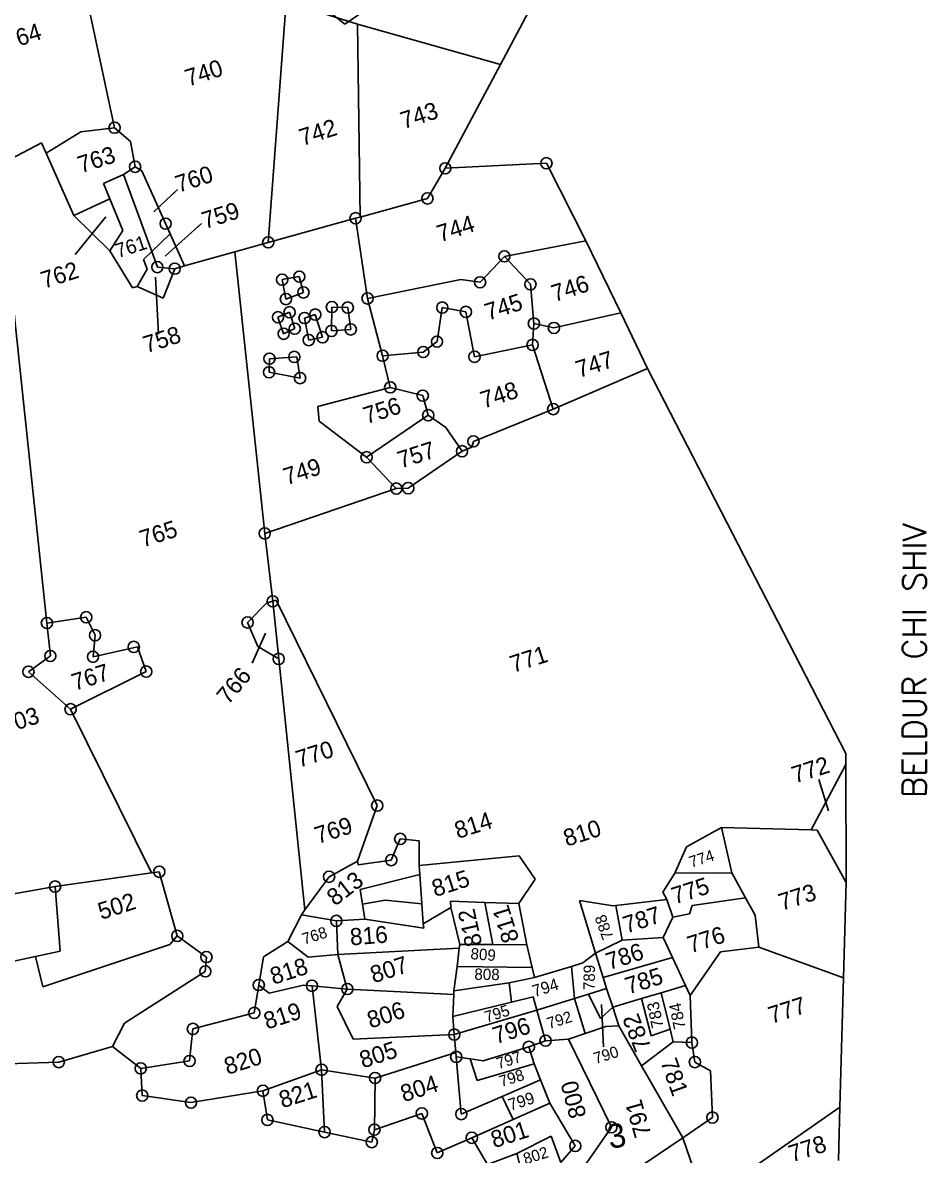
# Model space of a CAD drawing. Header units: metres. Extents: x 305262 to 307111, y 1940505 to 1944566.
# Drawn here: x 306301 to 306759, y 1942621 to 1943196 of the extents above; entities that cross this region are included whole.
import ezdxf

# ---------------------------------------------------------------- set-up
doc = ezdxf.new("R2010")
doc.units = ezdxf.units.M
doc.header["$MEASUREMENT"] = 0
for name, color, linetype in [('OFF', 1, 'Continuous'), ('POLY_HATCH', 12, 'Continuous'), ('POLY_PARCEL', 6, 'Continuous'), ('TEXT_MAPOUT', 7, 'Continuous'), ('TEXT_PARCEL', 7, 'Continuous'), ('V_BOUND_LINE', 7, 'Continuous')]:
    doc.layers.add(name, color=color, linetype=linetype)
doc.styles.get("Standard").update_dxf_attribs({"font": 'simplex.shx'})
doc.styles.add('TEXT_MAP', font='')
doc.styles.get('TEXT_MAP').set_extended_font_data('Kruti Dev 050')
doc.dimstyles.get("Standard").update_dxf_attribs({"dimtxt": 0.18, "dimasz": 0.18, "dimexe": 0.18, "dimexo": 0.0625, "dimgap": 0.09, "dimtad": 0, "dimtih": 1, "dimtoh": 1, "dimdec": 4, "dimzin": 0, "dimdsep": 46, "dimtxsty": 'Standard', "dimcen": 0.09, "dimadec": 0, "dimazin": 0, "dimtfac": 1, "dimtdec": 4, "dimtofl": 0, "dimtmove": 0, "dimatfit": 3, "dimfxl": 1, "dimtolj": 1, "dimtzin": 0, "dimarcsym": 0})

msp = doc.modelspace()

# ---------------------------------------------------------------- linework, layer by layer
for centre in [(306347.27, 1943143.08), (306357.75, 1943123.24), (306515.19, 1943122.47), (306566.5, 1943125.02), (306506.14, 1943107.17), (306373.21, 1943094.34), (306469.62, 1943097.08), (306425.32, 1943084.84), (306545.16, 1943077.73), (306369.02, 1943072.25), (306377.82, 1943071.46), (306432.37, 1943065.89), (306441.08, 1943067.43), (306532.86, 1943064.56), (306558.42, 1943063.52), (306443.19, 1943059.38), (306434.27, 1943056.04), (306457.64, 1943051.98), (306465.66, 1943051.7), (306475.7, 1943056.34), (306513.65, 1943051.73), (306430.25, 1943046.82), (306436.11, 1943049.34), (306443.72, 1943046.39), (306449.19, 1943048.15), (306525.64, 1943049.52), (306438.79, 1943041), (306457.41, 1943039.85), (306467.17, 1943040.61), (306560.17, 1943043.62), (306570.32, 1943041.36), (306433.12, 1943038.39), (306445.89, 1943035.2), (306452.88, 1943036.65), (306510.98, 1943034.41), (306504.01, 1943029.14), (306559.5, 1943032.76), (306425.91, 1943025.76), (306438.53, 1943026.67), (306483.37, 1943027.26), (306530, 1943026.74), (306425.74, 1943018.89), (306441.47, 1943015.86), (306487.24, 1943011.18), (306503.76, 1943006.97), (306569.99, 1943000.12), (306506.53, 1942997.03), (306529.44, 1942983.76), (306523.68, 1942978.73), (306475.23, 1942975.71), (306490.32, 1942959.78), (306496.33, 1942959.98), (306423.51, 1942936.99), (306427.57, 1942902.51), (306312.93, 1942891.48), (306332.93, 1942894.4), (306414.82, 1942891.75), (306337.38, 1942885.26), (306357.05, 1942879.35), (306314.7, 1942874.74), (306336.35, 1942874.36), (306430.62, 1942873.27), (306303.6, 1942866.72), (306363.35, 1942866.8), (306324.97, 1942847.7), (306480.64, 1942798.76), (306492.29, 1942781.81), (306487.76, 1942771.05), (306369.98, 1942765.14), (306456.22, 1942762.57), (306317.1, 1942757.61), (306459.87, 1942740.19), (306379.14, 1942732.57), (306393.92, 1942721.81), (306393.37, 1942714.53), (306420.49, 1942707.59), (306447.5, 1942707.23), (306465.44, 1942705.56), (306418.18, 1942693.42), (306387.06, 1942685.3), (306519.75, 1942682.44), (306566.1, 1942679.33), (306640.38, 1942678.37), (306557.58, 1942676.18), (306318.97, 1942668.46), (306385.36, 1942669.02), (306520.75, 1942671.07), (306641.88, 1942668.46), (306360.61, 1942665.24), (306452.35, 1942664.52), (306479.53, 1942660.36), (306361.36, 1942651.47), (306422.59, 1942653.87), (306386.09, 1942647.85), (306424.88, 1942639.09), (306503.27, 1942642.38), (306523.3, 1942642.05), (306650.79, 1942640.3), (306453.91, 1942632.91), (306479.22, 1942634.11), (306599.53, 1942635.33), (306477.84, 1942627.81), (306528.65, 1942629.99), (306581.17, 1942625.87), (306511.09, 1942622.3)]:
    msp.add_circle(centre, 2.85)
at = {"layer": 'OFF'}
for p, q in [((306427.57, 1942902.51), (306423.51, 1942936.99)), ((306285.82, 1942667.39), (306318.97, 1942668.46))]:
    msp.add_line(p, q, dxfattribs=at)
at = {"layer": 'POLY_HATCH'}
for p, q in [((306464.22, 1943195.68), (306455.23, 1943202.77)), ((306473.91, 1943202.22), (306464.22, 1943195.68))]:
    msp.add_line(p, q, dxfattribs=at)
at = {"layer": 'POLY_PARCEL'}
for p, q in [((306347.27, 1943143.08), (306326, 1943242.51)), ((306425.32, 1943084.84), (306434.39, 1943207.1)), ((306434.39, 1943207.1), (306470.69, 1943195.6)), ((306470.69, 1943195.6), (306543.2, 1943175.14)), ((306471.91, 1943097.71), (306470.69, 1943195.6)), ((306330.17, 1943141), (306312.55, 1943130.18)), ((306347.27, 1943143.08), (306330.17, 1943141)), ((306355.32, 1943136.11), (306347.27, 1943143.08)), ((306287.79, 1943123.77), (306310.2, 1943135.44)), ((306310.2, 1943135.44), (306312.55, 1943130.18)), ((306357.75, 1943123.24), (306355.32, 1943136.11)), ((306312.55, 1943130.18), (306326.69, 1943098.49)), ((306357.75, 1943123.24), (306351.84, 1943119.29)), ((306361.13, 1943121.25), (306357.75, 1943123.24)), ((306341.71, 1943114.67), (306351.84, 1943119.29)), ((306351.84, 1943119.29), (306366.15, 1943080.12)), ((306375.56, 1943089.1), (306361.13, 1943121.25)), ((306506.14, 1943107.17), (306515.19, 1943122.47)), ((306344.89, 1943106.87), (306341.71, 1943114.67)), ((306344.89, 1943106.87), (306326.69, 1943098.49)), ((306351.43, 1943090.83), (306344.89, 1943106.87)), ((306471.91, 1943097.71), (306506.14, 1943107.17)), ((306326.69, 1943098.49), (306344.94, 1943080.53)), ((306425.32, 1943084.84), (306469.62, 1943097.08)), ((306469.62, 1943097.08), (306471.91, 1943097.71)), ((306475.7, 1943056.34), (306469.62, 1943097.08)), ((306344.94, 1943080.53), (306351.43, 1943090.83)), ((306366.15, 1943080.12), (306375.56, 1943089.1)), ((306382.84, 1943072.87), (306375.56, 1943089.1)), ((306408.33, 1943080.05), (306425.32, 1943084.84)), ((306586.58, 1943085.56), (306545.16, 1943077.73)), ((306344.94, 1943080.53), (306356.41, 1943061.73)), ((306361.97, 1943076.13), (306366.15, 1943080.12)), ((306366.15, 1943080.12), (306369.02, 1943072.25)), ((306382.84, 1943072.87), (306408.33, 1943080.05)), ((306408.33, 1943080.05), (306423.51, 1942936.99)), ((306545.16, 1943077.73), (306532.86, 1943064.56)), ((306545.16, 1943077.73), (306558.42, 1943063.52)), ((306358.79, 1943062.36), (306363.87, 1943071.28)), ((306363.87, 1943071.28), (306361.97, 1943076.13)), ((306369.02, 1943072.25), (306377.82, 1943071.46)), ((306371.95, 1943056.43), (306377.82, 1943071.46)), ((306377.82, 1943071.46), (306382.84, 1943072.87)), ((306432.37, 1943065.89), (306441.08, 1943067.43)), ((306434.27, 1943056.04), (306432.37, 1943065.89)), ((306441.08, 1943067.43), (306443.19, 1943059.38)), ((306523.07, 1943065.89), (306475.7, 1943056.34)), ((306532.86, 1943064.56), (306523.07, 1943065.89)), ((306356.41, 1943061.73), (306358.79, 1943062.36)), ((306358.79, 1943062.36), (306371.95, 1943056.43)), ((306558.42, 1943063.52), (306560.17, 1943043.62)), ((306312.93, 1942891.48), (306295.7, 1943055.15)), ((306443.19, 1943059.38), (306434.27, 1943056.04)), ((306483.37, 1943027.26), (306475.7, 1943056.34)), ((306436.11, 1943049.34), (306430.25, 1943046.82)), ((306438.79, 1943041), (306436.11, 1943049.34)), ((306457.41, 1943039.85), (306457.64, 1943051.98)), ((306457.64, 1943051.98), (306465.66, 1943051.7)), ((306465.66, 1943051.7), (306467.17, 1943040.61)), ((306513.65, 1943051.73), (306510.98, 1943034.41)), ((306525.64, 1943049.52), (306513.65, 1943051.73)), ((306530, 1943026.74), (306525.64, 1943049.52)), ((306570.32, 1943041.36), (306604.2, 1943049.1)), ((306430.25, 1943046.82), (306433.12, 1943038.39)), ((306449.19, 1943048.15), (306443.72, 1943046.39)), ((306443.72, 1943046.39), (306445.89, 1943035.2)), ((306452.88, 1943036.65), (306449.19, 1943048.15)), ((306560.17, 1943043.62), (306559.5, 1943032.76)), ((306560.17, 1943043.62), (306570.32, 1943041.36)), ((306433.12, 1943038.39), (306438.79, 1943041)), ((306467.17, 1943040.61), (306457.41, 1943039.85)), ((306445.89, 1943035.2), (306452.88, 1943036.65)), ((306510.98, 1943034.41), (306504.01, 1943029.14)), ((306559.5, 1943032.76), (306530, 1943026.74)), ((306569.99, 1943000.12), (306559.5, 1943032.76)), ((306425.91, 1943025.76), (306425.74, 1943018.89)), ((306439.87, 1943026.76), (306425.91, 1943025.76)), ((306441.47, 1943015.86), (306439.87, 1943026.76)), ((306504.01, 1943029.14), (306483.37, 1943027.26)), ((306487.24, 1943011.18), (306483.37, 1943027.26)), ((306569.99, 1943000.12), (306617.87, 1943020.8)), ((306425.74, 1943018.89), (306441.47, 1943015.86)), ((306450.45, 1943001.52), (306487.24, 1943011.18)), ((306487.24, 1943011.18), (306503.76, 1943006.97)), ((306503.76, 1943006.97), (306506.53, 1942997.03)), ((306451.15, 1942993.95), (306450.45, 1943001.52)), ((306506.53, 1942997.03), (306475.23, 1942975.71)), ((306506.53, 1942997.03), (306515.46, 1942990.81)), ((306529.44, 1942983.76), (306569.99, 1943000.12)), ((306475.23, 1942975.71), (306451.15, 1942993.95)), ((306515.46, 1942990.81), (306523.68, 1942978.73)), ((306523.68, 1942978.73), (306528.67, 1942980.77)), ((306528.67, 1942980.77), (306529.44, 1942983.76)), ((306490.32, 1942959.78), (306475.23, 1942975.71)), ((306523.68, 1942978.73), (306496.33, 1942959.98)), ((306423.51, 1942936.99), (306490.32, 1942959.78)), ((306496.33, 1942959.98), (306490.32, 1942959.78)), ((306424.53, 1942901.79), (306414.82, 1942891.75)), ((306427.57, 1942902.51), (306424.53, 1942901.79)), ((306429.4, 1942903.02), (306427.57, 1942902.51)), ((306427.57, 1942902.51), (306430.62, 1942873.27)), ((306480.64, 1942798.76), (306429.4, 1942903.02)), ((306332.93, 1942894.4), (306312.93, 1942891.48)), ((306337.38, 1942885.26), (306332.93, 1942894.4)), ((306314.7, 1942874.74), (306312.93, 1942891.48)), ((306414.82, 1942891.75), (306420.07, 1942879.47)), ((306336.35, 1942874.36), (306337.38, 1942885.26)), ((306358.94, 1942879.35), (306336.35, 1942874.36)), ((306363.35, 1942866.8), (306358.94, 1942879.35)), ((306420.07, 1942879.47), (306430.62, 1942873.27)), ((306303.6, 1942866.72), (306314.7, 1942874.74)), ((306430.62, 1942873.27), (306443.96, 1942745.78)), ((306324.97, 1942847.7), (306303.6, 1942866.72)), ((306324.97, 1942847.7), (306363.35, 1942866.8)), ((306366.05, 1942764.58), (306324.97, 1942847.7)), ((306700.91, 1942786.37), (306718.54, 1942819.54)), ((306470.63, 1942770.52), (306480.64, 1942798.76)), ((306637.66, 1942777.77), (306655.46, 1942787.56)), ((306700.91, 1942786.37), (306655.46, 1942787.56)), ((306655.46, 1942787.56), (306660.62, 1942764.51)), ((306703.98, 1942786.29), (306700.91, 1942786.37)), ((306718.67, 1942759.65), (306703.98, 1942786.29)), ((306492.29, 1942781.81), (306487.76, 1942771.05)), ((306501.9, 1942780.91), (306492.29, 1942781.81)), ((306501.92, 1942768.36), (306501.9, 1942780.91)), ((306631.67, 1942764.47), (306637.66, 1942777.77)), ((306552.6, 1942773.28), (306501.92, 1942768.36)), ((306560.78, 1942761.29), (306552.6, 1942773.28)), ((306470.63, 1942770.52), (306456.22, 1942762.57)), ((306470.88, 1942768.72), (306470.63, 1942770.52)), ((306487.76, 1942771.05), (306470.88, 1942768.72)), ((306501.92, 1942768.36), (306502.22, 1942763.79)), ((306366.05, 1942764.58), (306317.1, 1942757.61)), ((306369.98, 1942765.14), (306366.05, 1942764.58)), ((306379.14, 1942732.57), (306369.98, 1942765.14)), ((306456.22, 1942762.57), (306443.96, 1942745.78)), ((306471.91, 1942756.2), (306502.22, 1942763.79)), ((306502.22, 1942763.79), (306503.2, 1942748.89)), ((306552.43, 1942748.97), (306560.78, 1942761.29)), ((306625.64, 1942754.8), (306631.67, 1942764.47)), ((306660.62, 1942764.51), (306631.67, 1942764.47)), ((306660.62, 1942764.51), (306667.63, 1942751.82)), ((306253.24, 1942746.54), (306317.1, 1942757.61)), ((306317.1, 1942757.61), (306319.75, 1942724.79)), ((306473.13, 1942748.75), (306471.91, 1942756.2)), ((306627.55, 1942751.06), (306625.64, 1942754.8)), ((306473.13, 1942748.75), (306484.64, 1942750.77)), ((306484.64, 1942750.77), (306503.2, 1942748.89)), ((306535.31, 1942749.54), (306517.79, 1942750.12)), ((306517.79, 1942750.12), (306517.95, 1942746.91)), ((306539.28, 1942728.14), (306535.31, 1942749.54)), ((306552.43, 1942748.97), (306535.31, 1942749.54)), ((306591.36, 1942723.7), (306583.27, 1942750.59)), ((306583.27, 1942750.59), (306600.34, 1942747.79)), ((306601.7, 1942747.95), (306627.55, 1942751.06)), ((306630.67, 1942742.11), (306627.55, 1942751.06)), ((306667.63, 1942751.82), (306640.45, 1942747.91)), ((306667.63, 1942751.82), (306672.41, 1942743.16)), ((306435.18, 1942729.74), (306442.16, 1942743.32)), ((306443.96, 1942745.78), (306442.16, 1942743.32)), ((306442.16, 1942743.32), (306459.87, 1942740.19)), ((306474.39, 1942741.09), (306473.13, 1942748.75)), ((306503.2, 1942748.89), (306503.87, 1942738.6)), ((306517.95, 1942746.91), (306503.87, 1942738.6)), ((306522.52, 1942728.25), (306517.95, 1942746.91)), ((306556.49, 1942728.02), (306552.43, 1942748.97)), ((306600.34, 1942747.79), (306601.7, 1942747.95)), ((306604.97, 1942730.32), (306601.7, 1942747.95)), ((306639.1, 1942743.82), (306630.67, 1942742.11)), ((306640.45, 1942747.91), (306639.1, 1942743.82)), ((306474.39, 1942741.09), (306459.87, 1942740.19)), ((306459.87, 1942740.19), (306460.63, 1942723.12)), ((306504.2, 1942736.46), (306474.39, 1942741.09)), ((306503.87, 1942738.6), (306504.2, 1942736.46)), ((306630.67, 1942742.11), (306625.73, 1942731.8)), ((306672.41, 1942743.16), (306674.26, 1942726.9)), ((306375.28, 1942728.18), (306379.14, 1942732.57)), ((306393.92, 1942721.81), (306379.14, 1942732.57)), ((306625.73, 1942731.8), (306604.97, 1942730.32)), ((306630.51, 1942721.5), (306625.73, 1942731.8)), ((306310.83, 1942706.66), (306375.28, 1942728.18)), ((306435.18, 1942729.74), (306422.85, 1942722)), ((306445.62, 1942721.76), (306435.18, 1942729.74)), ((306460.63, 1942723.12), (306522.28, 1942726.33)), ((306521.12, 1942717.01), (306522.28, 1942726.33)), ((306522.28, 1942726.33), (306522.52, 1942728.25)), ((306522.52, 1942728.25), (306539.28, 1942728.14)), ((306539.28, 1942728.14), (306556.49, 1942728.02)), ((306556.49, 1942728.02), (306559.24, 1942716.51)), ((306604.97, 1942730.32), (306591.36, 1942723.7)), ((306674.26, 1942726.9), (306654.93, 1942724.48)), ((306674.26, 1942726.9), (306717.34, 1942711.33)), ((306307.2, 1942722.07), (306245.37, 1942708.76)), ((306319.75, 1942724.79), (306307.2, 1942722.07)), ((306307.2, 1942722.07), (306310.83, 1942706.66)), ((306393.37, 1942714.53), (306393.92, 1942721.81)), ((306422.85, 1942722), (306420.49, 1942707.59)), ((306460.63, 1942723.12), (306445.62, 1942721.76)), ((306465.44, 1942705.56), (306460.63, 1942723.12)), ((306591.36, 1942723.7), (306585.05, 1942718.86)), ((306595.29, 1942711.48), (306591.36, 1942723.7)), ((306595.29, 1942711.48), (306630.51, 1942721.5)), ((306637.11, 1942707.28), (306630.51, 1942721.5)), ((306654.93, 1942724.48), (306639.45, 1942702.23)), ((306352.33, 1942688.18), (306393.37, 1942714.53)), ((306519.58, 1942704.6), (306521.12, 1942717.01)), ((306559.24, 1942716.51), (306521.12, 1942717.01)), ((306559.24, 1942716.51), (306560.47, 1942711.36)), ((306579.22, 1942717.09), (306560.47, 1942711.36)), ((306585.05, 1942718.86), (306579.22, 1942717.09)), ((306580.72, 1942700.75), (306579.22, 1942717.09)), ((306560.47, 1942711.36), (306547.55, 1942708.63)), ((306597.08, 1942705.91), (306595.29, 1942711.48)), ((306420.49, 1942707.59), (306418.18, 1942693.42)), ((306420.49, 1942707.59), (306425.69, 1942703.39)), ((306425.69, 1942703.39), (306443.28, 1942707.47)), ((306443.28, 1942707.47), (306447.52, 1942707.11)), ((306447.52, 1942707.11), (306465.44, 1942705.56)), ((306452.35, 1942664.52), (306447.52, 1942707.11)), ((306460.29, 1942696.67), (306465.44, 1942705.56)), ((306465.44, 1942705.56), (306519.49, 1942702.85)), ((306519.58, 1942704.6), (306519.49, 1942702.85)), ((306547.55, 1942708.63), (306519.58, 1942704.6)), ((306547.55, 1942708.63), (306548.85, 1942698.91)), ((306580.72, 1942700.75), (306587.91, 1942703.02)), ((306587.91, 1942703.02), (306597.08, 1942705.91)), ((306587.91, 1942703.02), (306593.96, 1942690.51)), ((306600.15, 1942696.34), (306597.08, 1942705.91)), ((306614.8, 1942700.68), (306624.75, 1942703.62)), ((306624.75, 1942703.62), (306637.11, 1942707.28)), ((306629.26, 1942685.17), (306624.75, 1942703.62)), ((306639.45, 1942702.23), (306637.11, 1942707.28)), ((306519.49, 1942702.85), (306518.95, 1942691.53)), ((306548.85, 1942698.91), (306518.95, 1942691.53)), ((306559.75, 1942701.61), (306548.85, 1942698.91)), ((306561.7, 1942694.75), (306559.75, 1942701.61)), ((306561.7, 1942694.75), (306580.72, 1942700.75)), ((306580.72, 1942700.75), (306586.22, 1942683.04)), ((306600.15, 1942696.34), (306614.8, 1942700.68)), ((306614.8, 1942700.68), (306619.76, 1942681.72)), ((306640.38, 1942678.37), (306639.45, 1942702.23)), ((306418.18, 1942693.42), (306387.06, 1942685.3)), ((306468.46, 1942680.09), (306460.29, 1942696.67)), ((306518.95, 1942691.53), (306519.75, 1942682.44)), ((306519.75, 1942682.44), (306561.7, 1942694.75)), ((306566.1, 1942679.33), (306561.7, 1942694.75)), ((306593.96, 1942690.51), (306600.15, 1942696.34)), ((306603.22, 1942686.79), (306600.15, 1942696.34)), ((306346.29, 1942676.29), (306352.33, 1942688.18)), ((306586.22, 1942683.04), (306596.59, 1942686.59)), ((306596.59, 1942686.59), (306603.22, 1942686.79)), ((306614.75, 1942666.62), (306603.22, 1942686.79)), ((306387.06, 1942685.3), (306385.36, 1942669.02)), ((306519.75, 1942682.44), (306468.46, 1942680.09)), ((306519.75, 1942682.44), (306520.55, 1942673.32)), ((306577.67, 1942680.12), (306566.1, 1942679.33)), ((306577.67, 1942680.12), (306586.22, 1942683.04)), ((306599.53, 1942635.33), (306577.67, 1942680.12)), ((306619.76, 1942681.72), (306629.26, 1942685.17)), ((306630.82, 1942678.81), (306629.26, 1942685.17)), ((306346.29, 1942676.29), (306318.97, 1942668.46)), ((306360.61, 1942665.24), (306346.29, 1942676.29)), ((306557.58, 1942676.18), (306534.47, 1942669.16)), ((306557.58, 1942676.18), (306566.1, 1942679.33)), ((306560.26, 1942667.55), (306557.58, 1942676.18)), ((306614.75, 1942666.62), (306630.82, 1942678.81)), ((306630.82, 1942678.81), (306640.38, 1942678.37)), ((306640.38, 1942678.37), (306641.88, 1942668.46)), ((306385.36, 1942669.02), (306360.61, 1942665.24)), ((306520.55, 1942673.32), (306479.53, 1942660.36)), ((306520.55, 1942673.32), (306520.75, 1942671.07)), ((306527.88, 1942670.08), (306520.75, 1942671.07)), ((306520.75, 1942671.07), (306523.3, 1942642.05)), ((306527.88, 1942670.08), (306531.42, 1942659.06)), ((306534.47, 1942669.16), (306527.88, 1942670.08)), ((306641.88, 1942668.46), (306649.78, 1942663.99)), ((306361.36, 1942651.47), (306360.61, 1942665.24)), ((306452.35, 1942664.52), (306422.59, 1942653.87)), ((306452.35, 1942664.52), (306479.53, 1942660.36)), ((306453.91, 1942632.91), (306452.35, 1942664.52)), ((306531.42, 1942659.06), (306560.26, 1942667.55)), ((306563.56, 1942659.46), (306560.26, 1942667.55)), ((306635.7, 1942629.97), (306614.75, 1942666.62)), ((306649.78, 1942663.99), (306650.79, 1942640.3)), ((306479.53, 1942660.36), (306479.22, 1942634.11)), ((306544.09, 1942651.04), (306563.56, 1942659.46)), ((306563.56, 1942659.46), (306568.22, 1942647.52)), ((306386.09, 1942647.85), (306361.36, 1942651.47)), ((306422.59, 1942653.87), (306386.09, 1942647.85)), ((306424.88, 1942639.09), (306422.59, 1942653.87)), ((306523.3, 1942642.05), (306544.09, 1942651.04)), ((306544.09, 1942651.04), (306549.58, 1942639.27)), ((306568.22, 1942647.52), (306549.58, 1942639.27)), ((306568.22, 1942647.52), (306581.17, 1942625.87)), ((306661.79, 1942608.14), (306715.53, 1942645.53)), ((306503.27, 1942642.38), (306479.22, 1942634.11)), ((306511.09, 1942622.3), (306503.27, 1942642.38)), ((306650.79, 1942640.3), (306635.7, 1942629.97)), ((306453.91, 1942632.91), (306424.88, 1942639.09)), ((306479.22, 1942634.11), (306477.84, 1942627.81)), ((306549.58, 1942639.27), (306528.65, 1942629.99)), ((306581.16, 1942608.85), (306599.53, 1942635.33)), ((306477.84, 1942627.81), (306453.91, 1942632.91)), ((306528.65, 1942629.99), (306511.09, 1942622.3)), ((306536.54, 1942616.47), (306528.65, 1942629.99)), ((306568.89, 1942630.74), (306551.53, 1942622.01)), ((306573.9, 1942617.4), (306568.89, 1942630.74)), ((306635.7, 1942629.97), (306599.85, 1942605.86)), ((306646.9, 1942597.78), (306635.7, 1942629.97)), ((306581.17, 1942625.87), (306573.9, 1942617.4)), ((306536.54, 1942616.47), (306551.53, 1942622.01)), ((306551.53, 1942622.01), (306553.75, 1942613.45))]:
    msp.add_line(p, q, dxfattribs=at)
at = {"layer": 'V_BOUND_LINE'}
for p, q in [((306626.52, 1943332.37), (306543.2, 1943175.14)), ((306543.2, 1943175.14), (306515.19, 1943122.47)), ((306515.19, 1943122.47), (306566.5, 1943125.02)), ((306566.5, 1943125.02), (306586.58, 1943085.56)), ((306586.58, 1943085.56), (306604.2, 1943049.1)), ((306604.2, 1943049.1), (306617.87, 1943020.8)), ((306617.87, 1943020.8), (306718.53, 1942825.2)), ((306718.53, 1942825.2), (306718.54, 1942819.54)), ((306718.54, 1942819.54), (306718.67, 1942759.65)), ((306718.67, 1942759.65), (306717.34, 1942711.33)), ((306717.34, 1942711.33), (306715.53, 1942645.53)), ((306715.53, 1942645.53), (306714.78, 1942618.44))]:
    msp.add_line(p, q, dxfattribs=at)

# ---------------------------------------------------------------- texts
at = {"layer": 'TEXT_MAPOUT', "ltscale": 10}
msp.add_text('BELDUR CHI SHIV', height=11.9743, rotation=89.92676, dxfattribs=at).set_placement((306759.18, 1942802.57))
at = {"layer": 'TEXT_MAPOUT', "style": 'TEXT_MAP'}
msp.add_text('3', height=12.29, rotation=10.28715, dxfattribs=at).set_placement((306598.75, 1942624.27))
at = {"layer": 'TEXT_PARCEL', "style": 'TEXT_MAP'}
for s, height, rotation, p in [('764', 8.621, 17.8251, (306292.68, 1943182.36)), ('740', 8.621, 17.8251, (306384.73, 1943163.92)), ('743', 8.621, 17.8251, (306494.05, 1943142.31)), ('742', 8.621, 17.8251, (306442.67, 1943133.72)), ('763', 8.621, 17.8251, (306330.23, 1943119.87)), ('760', 8.621, 17.8251, (306379.77, 1943110.01)), ('759', 8.621, 17.8251, (306393.2, 1943091.54)), ('744', 8.621, 17.8251, (306512.54, 1943084.8)), ('761', 7.223, 17.8251, (306349.05, 1943076.81)), ('762', 8.621, 17.8251, (306311.55, 1943061.23)), ('746', 8.621, 17.8251, (306570.66, 1943054.46)), ('745', 8.621, 17.8251, (306536.88, 1943045.03)), ('758', 8.621, 17.8251, (306363.46, 1943028.47)), ('747', 8.621, 17.8251, (306583.06, 1943015.9)), ('748', 8.621, 17.8251, (306534.65, 1943000.33)), ('756', 8.621, 17.8251, (306475.21, 1942992.44)), ('757', 8.621, 17.8251, (306492.56, 1942969.9)), ('749', 8.621, 17.8251, (306434.63, 1942961.43)), ('765', 8.621, 17.8251, (306361.68, 1942929.78)), ('771', 8.621, 17.8251, (306549.64, 1942866.14)), ('767', 8.621, 17.8251, (306327.17, 1942856.97)), ('766', 8.621, 50.41843, (306405, 1942849.61)), ('503', 8.621, 17.8251, (306291.58, 1942835.03)), ('770', 8.621, 17.8251, (306440.97, 1942817.93)), ('772', 8.621, 17.8251, (306692.67, 1942809.9)), ('814', 8.621, 17.8251, (306521.53, 1942781.75)), ('769', 8.621, 17.8251, (306450.54, 1942779.19)), ('810', 8.621, 17.8251, (306576.8, 1942777.81)), ('774', 5.748, 17.8251, (306640.01, 1942767.1)), ('813', 8.621, 37.79058, (306459.25, 1942747.38)), ('815', 8.621, 17.8251, (306510, 1942752.24)), ('775', 8.621, 17.8251, (306631.67, 1942748.47)), ('773', 8.621, 17.8251, (306685.95, 1942745.24)), ('502', 8.621, 17.8251, (306340.53, 1942740.65)), ('812', 8.621, 102.37967, (306533.96, 1942728.17)), ('811', 8.621, 107.31505, (306552.74, 1942730.59)), ('788', 5.748, 109.94667, (306600.65, 1942731.84)), ('787', 8.621, 17.8251, (306607.05, 1942733.75)), ('816', 8.621, 4.44775, (306467.08, 1942727.7)), ('776', 8.621, 17.8251, (306639.66, 1942723.64)), ('768', 5.748, 17.8251, (306443.59, 1942728.05)), ('809', 5.748, 355.52849, (306527.8, 1942720.77)), ('786', 8.621, 17.8251, (306598.33, 1942715.13)), ('818', 8.621, 17.8251, (306427.9, 1942707.67)), ('807', 8.621, 17.8251, (306478.76, 1942708.44)), ('808', 5.748, 358.96895, (306529.9, 1942710.27)), ('789', 5.748, 89.38607, (306591.03, 1942704.99)), ('785', 8.621, 17.8251, (306608.14, 1942702.69)), ('794', 6.035, 17.8251, (306560.45, 1942701.37)), ('819', 8.621, 17.8251, (306424.64, 1942684.94)), ('806', 8.621, 17.8251, (306477.17, 1942685.45)), ('795', 5.748, 17.8251, (306536.18, 1942688.41)), ('783', 6.035, 101.70246, (306626.05, 1942686.37)), ('784', 6.035, 101.70246, (306637.28, 1942685.84)), ('777', 8.621, 17.8251, (306680.77, 1942687.83)), ('792', 5.748, 17.8251, (306567.87, 1942685.18)), ('782', 8.621, 111.29736, (306619.87, 1942675.94)), ('796', 8.621, 17.8251, (306540.9, 1942677.48)), ('820', 8.621, 17.8251, (306404.61, 1942661.91)), ('805', 8.621, 17.8251, (306473.29, 1942665.21)), ('790', 5.748, 17.8251, (306591.52, 1942667.41)), ('797', 5.748, 17.8251, (306542.17, 1942664.8)), ('781', 8.621, 289.67491, (306624.2, 1942668.59)), ('798', 5.748, 17.8251, (306543.61, 1942655.66)), ('821', 8.621, 17.8251, (306432.45, 1942644.91)), ('804', 8.621, 17.8251, (306494.1, 1942648.02)), ('800', 8.621, 104.95928, (306586.88, 1942641.18)), ('799', 6.035, 17.8251, (306548.24, 1942643.65)), ('791', 8.621, 106.08742, (306619.86, 1942631.65)), ('801', 8.621, 17.8251, (306539.94, 1942624.68)), ('778', 8.621, 17.8251, (306691.13, 1942617.45)), ('802', 5.748, 17.8251, (306555.82, 1942616.34))]:
    msp.add_text(s, height=height, rotation=rotation, dxfattribs=at).set_placement(p)

# ---------------------------------------------------------------- leaders
for points in [[(306379.29, 1943111.62), (306367.22, 1943100.31)], [(306327.27, 1943078.59), (306342.92, 1943097.86)], [(306391.48, 1943094.42), (306373.02, 1943077.83)], [(306369.56, 1943038.17), (306368.1, 1943067.15)], [(306417.21, 1942871.15), (306423.93, 1942886.27)], [(306704.81, 1942811.94), (306709.77, 1942796.15)], [(306595.54, 1942676.22), (306594.53, 1942697.77)]]:
    msp.add_leader(points, dimstyle='Standard', override={"dimtxt": 2.5, "dimasz": 2.5, "dimexe": 1.25, "dimexo": 0.625, "dimgap": 0.625, "dimtad": 1, "dimtih": 0, "dimtoh": 0, "dimzin": 8, "dimcen": 2.5, "dimtofl": 1})

doc.saveas('drawing.dxf')
